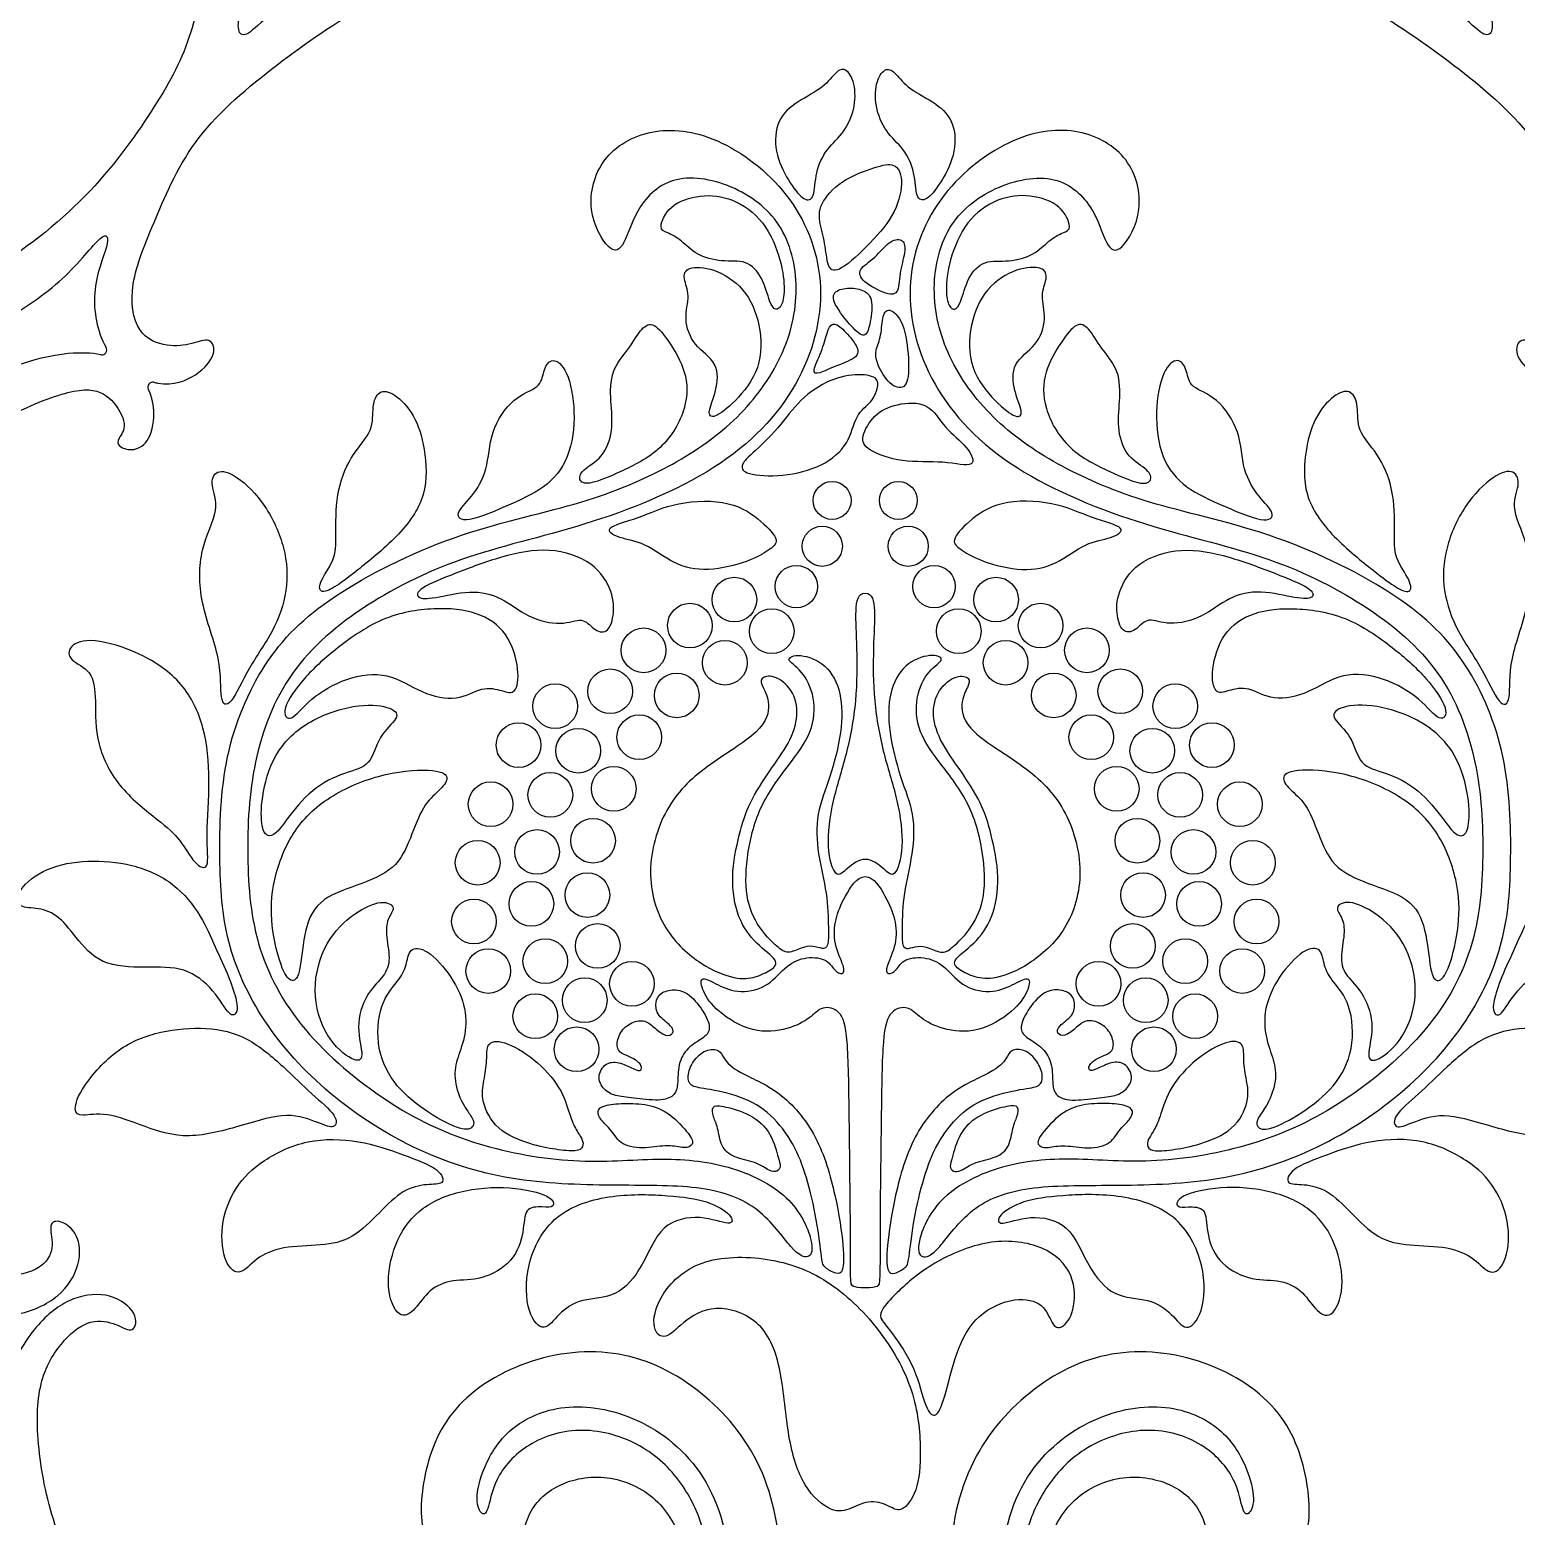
# Model space of a CAD drawing. Header units: millimetres. Extents: x 0 to 462, y -16 to 227.
# Drawn here: x 138.2 to 194.9, y 32.3 to 89 of the extents above; entities that cross this region are included whole.
import ezdxf

# ---------------------------------------------------------------- set-up
doc = ezdxf.new("R2010")
doc.units = ezdxf.units.MM
doc.header["$MEASUREMENT"] = 0
doc.layers.add('Layer 03', color=5, linetype='Continuous')

msp = doc.modelspace()

# ---------------------------------------------------------------- linework, layer by layer
at = {"layer": 'Layer 03'}
for centre, radius in [((168.805, 71.03), 0.724), ((171.33, 71.03), 0.724), ((168.429, 69.282), 0.767), ((171.707, 69.282), 0.767), ((165.078, 67.25), 0.852), ((167.441, 67.745), 0.809), ((172.694, 67.745), 0.809), ((175.058, 67.25), 0.852), ((163.381, 66.258), 0.852), ((166.501, 66.044), 0.852), ((173.635, 66.044), 0.852), ((176.755, 66.258), 0.852), ((161.613, 65.314), 0.852), ((178.523, 65.314), 0.852), ((164.714, 64.842), 0.852), ((175.422, 64.842), 0.852), ((160.341, 63.753), 0.852), ((162.88, 63.594), 0.852), ((177.256, 63.594), 0.852), ((179.795, 63.753), 0.852), ((158.244, 63.184), 0.852), ((181.891, 63.184), 0.852), ((156.848, 61.699), 0.852), ((161.449, 62.001), 0.852), ((178.687, 62.001), 0.852), ((183.288, 61.699), 0.852), ((159.122, 61.485), 0.852), ((181.014, 61.485), 0.852), ((160.478, 60.033), 0.852), ((179.658, 60.033), 0.852), ((155.782, 59.446), 0.852), ((158.059, 59.802), 0.852), ((182.077, 59.802), 0.852), ((184.353, 59.446), 0.852), ((157.551, 57.625), 0.852), ((159.688, 58.052), 0.852), ((180.448, 58.052), 0.852), ((182.585, 57.625), 0.852), ((155.288, 57.215), 0.852), ((184.848, 57.215), 0.852), ((159.473, 55.98), 0.852), ((180.663, 55.98), 0.852), ((157.336, 55.645), 0.852), ((182.8, 55.645), 0.852), ((155.146, 54.973), 0.852), ((184.99, 54.973), 0.852), ((159.865, 54.04), 0.852), ((180.271, 54.04), 0.852), ((155.693, 53.083), 0.852), ((157.866, 53.46), 0.852), ((182.269, 53.46), 0.852), ((184.443, 53.083), 0.852), ((161.171, 52.596), 0.852), ((178.965, 52.596), 0.852), ((159.372, 51.972), 0.852), ((180.764, 51.972), 0.852), ((157.486, 51.361), 0.852), ((182.649, 51.361), 0.852), ((159.06, 50.101), 0.852), ((181.076, 50.101), 0.852)]:
    msp.add_circle(centre, radius, dxfattribs=at)
for centre, start, end in [((140.957, 76.768), 259.0032, 29.5726), ((142.895, 75.354), 77.1566, 206.2828)]:
    msp.add_arc(centre, 0.187, start, end, dxfattribs=at)
for points, knots in [([(158.368, 113.379), (158.381, 112.815), (158.347, 111.024), (157.866, 108.31), (155.956, 104.426), (153.812, 101.879), (151.024, 99.493), (148.205, 98.192), (145.954, 98.043), (144.634, 98.47), (144.281, 99.325), (144.56, 100.18), (144.077, 100.31), (143.371, 99.789), (143.254, 98.6), (144.033, 97.3), (145.676, 96.557), (148.128, 96.482), (150.803, 97.411), (153.054, 99.111), (155.789, 101.417), (157.989, 104.155), (158.881, 106.323), (159.046, 107.01), (159.47, 106.707), (159.972, 105.576), (161.017, 104.846), (162.497, 104.821), (163.435, 105.389), (163.164, 105.857), (163.164, 106.968), (164.224, 107.51), (165.655, 107.264), (166.469, 106.203), (166.79, 104.895), (166.351, 102.582), (165.365, 100.505), (163.216, 98.241), (160.563, 96.183), (157.308, 94.58), (151.962, 92.293), (149.449, 90.885), (147.273, 89.556), (146.466, 88.676), (146.124, 88.847), (146.173, 89.507), (146.466, 91.805), (146.226, 94.429), (144.911, 96.465), (143.591, 97.405), (142.13, 97.525), (141.063, 96.713), (141.263, 95.893), (141.885, 96.334), (142.906, 96.532), (143.924, 95.812), (144.925, 94.291), (145.025, 91.89), (144.406, 88.542), (143.024, 86.022), (140.519, 82.54), (136.682, 79.55), (132.966, 77.994), (127.299, 78.172), (123.522, 79.252), (119.418, 82.391), (118.19, 86.794), (119.291, 90.773), (122.056, 92.918), (124.959, 93.374), (127.064, 92.378), (127.975, 90.841), (128.288, 89.532), (127.975, 88.963), (127.747, 89.163), (127.519, 90.557), (126.097, 91.98), (123.877, 92.463), (121.601, 91.638), (120.178, 90.102), (119.382, 88.252), (119.439, 86.659), (119.979, 86.033), (120.15, 86.26), (120.207, 87.797), (121.117, 89.675), (123.081, 90.642), (125.101, 90.329), (126.324, 89.191), (126.58, 87.427), (125.755, 86.545), (124.991, 86.545), (124.052, 86.772), (124.887, 85.549), (126.196, 84.809), (128.757, 85.407), (130.379, 87.854), (130.35, 90.358), (129.365, 93.214), (126.168, 95.183), (122.457, 95.44), (119.368, 93.756), (117.027, 90.844), (116.334, 86.591), (117.546, 82.318), (120.318, 78.68), (124.873, 76.772), (129.454, 75.916), (134.556, 76.517), (137.121, 77.778), (139.622, 79.429), (141.085, 81.424), (141.315, 80.919), (140.483, 79.154), (140.769, 77.478), (141.119, 76.86)], [771.996072, 771.996072, 771.996072, 771.996072, 772.549343, 773.775415, 775.001487, 776.227559, 777.453631, 778.679703, 779.905775, 781.131847, 782.357919, 783.583991, 784.810063, 786.036135, 787.262207, 788.488279, 789.714351, 790.940423, 792.166494, 793.392566, 794.618638, 795.84471, 797.070782, 798.296854, 799.522926, 800.748998, 801.97507, 803.201142, 804.427214, 805.653286, 806.879358, 808.10543, 809.331502, 810.557574, 811.783646, 813.009718, 814.23579, 815.461862, 816.687934, 817.914006, 819.140078, 820.36615, 821.592222, 822.818294, 824.044365, 825.270437, 826.496509, 827.722581, 828.948653, 830.174725, 831.400797, 832.626869, 833.852941, 835.079013, 836.305085, 837.531157, 838.757229, 839.983301, 841.209373, 842.435445, 843.661517, 844.887589, 846.113661, 847.339733, 848.565805, 849.791877, 851.017949, 852.244021, 853.470093, 854.696165, 855.922236, 857.148308, 858.37438, 859.600452, 860.826524, 862.052596, 863.278668, 864.50474, 865.730812, 866.956884, 868.182956, 869.409028, 870.6351, 871.861172, 873.087244, 874.313316, 875.539388, 876.76546, 877.991532, 879.217604, 880.443676, 881.669748, 882.89582, 884.121892, 885.347964, 886.574036, 887.800107, 889.026179, 890.252251, 891.478323, 892.704395, 893.930467, 895.156539, 896.382611, 897.608683, 898.834755, 900.060827, 901.286899, 902.512971, 903.739043, 904.965115, 906.191187, 907.417259, 908.643331, 909.72669, 909.72669, 909.72669, 909.72669]), ([(142.936, 75.536), (142.986, 75.524), (143.658, 75.393), (144.65, 75.768), (145.362, 76.651), (145.105, 77.277), (144.422, 76.992), (143.496, 76.851), (142.247, 77.307), (141.936, 79.206), (142.939, 81.634), (144.369, 84.973), (147.61, 87.7), (150.975, 90.025), (155.567, 92.286), (161.037, 94.486), (165.592, 97.697), (167.975, 101.125), (168.598, 104.539), (167.978, 107.129), (166.475, 108.905), (164.504, 109.595), (162.526, 108.941), (161.762, 107.836), (161.786, 106.727), (161.535, 106.58), (160.82, 106.925), (160.247, 108.575), (160.436, 110.522), (162.786, 111.655), (164.897, 111.409), (166.866, 110.177), (168.183, 108.329), (168.577, 106.604), (168.676, 105.126), (169.144, 104.905), (169.661, 105.496), (169.562, 107.664), (168.893, 109.793), (168.201, 111.687), (168.001, 112.834), (168.057, 113.361), (168.059, 113.379)], [183.853834, 183.853834, 183.853834, 183.853834, 183.952034, 185.178106, 186.404178, 187.63025, 188.856322, 190.082394, 191.308466, 192.534538, 193.76061, 194.986682, 196.212754, 197.438826, 198.664898, 199.89097, 201.117042, 202.343114, 203.569186, 204.795258, 206.02133, 207.247402, 208.473474, 209.699545, 210.925617, 212.151689, 213.377761, 214.603833, 215.829905, 217.055977, 218.282049, 219.508121, 220.734193, 221.960265, 223.186337, 224.412409, 225.638481, 226.864553, 228.090625, 229.316697, 230.542769, 230.584322, 230.584322, 230.584322, 230.584322]), ([(172.077, 113.379), (172.079, 113.361), (172.135, 112.834), (171.935, 111.687), (171.242, 109.793), (170.573, 107.664), (170.475, 105.496), (170.992, 104.905), (171.46, 105.126), (171.559, 106.604), (171.953, 108.329), (173.27, 110.177), (175.239, 111.409), (177.349, 111.655), (179.699, 110.522), (179.889, 108.575), (179.315, 106.925), (178.601, 106.58), (178.349, 106.727), (178.374, 107.836), (177.61, 108.941), (175.631, 109.595), (173.66, 108.905), (172.157, 107.129), (171.538, 104.539), (172.161, 101.125), (174.544, 97.697), (179.099, 94.486), (184.569, 92.286), (189.16, 90.025), (192.526, 87.7), (195.767, 84.973), (197.197, 81.634), (198.199, 79.206), (197.888, 77.307), (196.639, 76.851), (195.714, 76.992), (195.03, 77.277), (194.774, 76.651), (195.486, 75.768), (196.478, 75.393), (197.149, 75.524), (197.2, 75.536)], [237.857648, 237.857648, 237.857648, 237.857648, 237.899201, 239.125273, 240.351345, 241.577417, 242.803488, 244.02956, 245.255632, 246.481704, 247.707776, 248.933848, 250.15992, 251.385992, 252.612064, 253.838136, 255.064208, 256.29028, 257.516352, 258.742424, 259.968496, 261.194568, 262.42064, 263.646712, 264.872784, 266.098856, 267.324928, 268.551, 269.777072, 271.003144, 272.229216, 273.455288, 274.681359, 275.907431, 277.133503, 278.359575, 279.585647, 280.811719, 282.037791, 283.263863, 284.489935, 284.588135, 284.588135, 284.588135, 284.588135]), ([(199.017, 76.86), (199.367, 77.478), (199.653, 79.154), (198.821, 80.919), (199.05, 81.424), (200.514, 79.429), (203.015, 77.778), (205.579, 76.517), (210.682, 75.916), (215.263, 76.772), (219.818, 78.68), (222.589, 82.318), (223.802, 86.591), (223.109, 90.844), (220.768, 93.756), (217.678, 95.44), (213.967, 95.183), (210.77, 93.214), (209.785, 90.358), (209.757, 87.854), (211.379, 85.407), (213.94, 84.809), (215.249, 85.549), (216.084, 86.772), (215.145, 86.545), (214.38, 86.545), (213.555, 87.427), (213.811, 89.191), (215.035, 90.329), (217.055, 90.642), (219.018, 89.675), (219.929, 87.797), (219.986, 86.26), (220.157, 86.033), (220.697, 86.659), (220.754, 88.252), (219.957, 90.102), (218.535, 91.638), (216.258, 92.463), (214.039, 91.98), (212.616, 90.557), (212.389, 89.163), (212.161, 88.963), (211.848, 89.532), (212.161, 90.841), (213.072, 92.378), (215.177, 93.374), (218.079, 92.918), (220.845, 90.773), (221.946, 86.794), (220.718, 82.391), (216.614, 79.252), (212.836, 78.172), (207.17, 77.994), (203.454, 79.55), (199.616, 82.54), (197.112, 86.022), (195.73, 88.542), (195.111, 91.89), (195.211, 94.291), (196.211, 95.812), (197.23, 96.532), (198.251, 96.334), (198.872, 95.893), (199.073, 96.713), (198.006, 97.525), (196.545, 97.405), (195.224, 96.465), (193.91, 94.429), (193.67, 91.805), (193.963, 89.507), (194.012, 88.847), (193.67, 88.676), (192.863, 89.556), (190.687, 90.885), (188.173, 92.293), (182.828, 94.58), (179.573, 96.183), (176.92, 98.241), (174.771, 100.505), (173.785, 102.582), (173.346, 104.895), (173.667, 106.203), (174.481, 107.264), (175.911, 107.51), (176.972, 106.968), (176.972, 105.857), (176.701, 105.389), (177.638, 104.821), (179.118, 104.846), (180.164, 105.576), (180.666, 106.707), (181.09, 107.01), (181.255, 106.323), (182.146, 104.155), (184.347, 101.417), (187.081, 99.111), (189.332, 97.411), (192.008, 96.482), (194.46, 96.557), (196.103, 97.3), (196.882, 98.6), (196.765, 99.789), (196.059, 100.31), (195.576, 100.18), (195.854, 99.325), (195.501, 98.47), (194.182, 98.043), (191.931, 98.192), (189.112, 99.493), (186.323, 101.879), (184.18, 104.426), (182.27, 108.31), (181.789, 111.024), (181.755, 112.815), (181.768, 113.379)], [27.157249, 27.157249, 27.157249, 27.157249, 28.240608, 29.46668, 30.692752, 31.918824, 33.144896, 34.370968, 35.59704, 36.823112, 38.049184, 39.275256, 40.501328, 41.7274, 42.953472, 44.179544, 45.405616, 46.631688, 47.857759, 49.083831, 50.309903, 51.535975, 52.762047, 53.988119, 55.214191, 56.440263, 57.666335, 58.892407, 60.118479, 61.344551, 62.570623, 63.796695, 65.022767, 66.248839, 67.474911, 68.700983, 69.927055, 71.153127, 72.379199, 73.605271, 74.831343, 76.057415, 77.283487, 78.509559, 79.73563, 80.961702, 82.187774, 83.413846, 84.639918, 85.86599, 87.092062, 88.318134, 89.544206, 90.770278, 91.99635, 93.222422, 94.448494, 95.674566, 96.900638, 98.12671, 99.352782, 100.578854, 101.804926, 103.030998, 104.25707, 105.483142, 106.709214, 107.935286, 109.161358, 110.38743, 111.613501, 112.839573, 114.065645, 115.291717, 116.517789, 117.743861, 118.969933, 120.196005, 121.422077, 122.648149, 123.874221, 125.100293, 126.326365, 127.552437, 128.778509, 130.004581, 131.230653, 132.456725, 133.682797, 134.908869, 136.134941, 137.361013, 138.587085, 139.813157, 141.039229, 142.265301, 143.491372, 144.717444, 145.943516, 147.169588, 148.39566, 149.621732, 150.847804, 152.073876, 153.299948, 154.52602, 155.752092, 156.978164, 158.204236, 159.430308, 160.65638, 161.882452, 163.108524, 164.334596, 164.887867, 164.887867, 164.887867, 164.887867]), ([(140.921, 76.585), (140.2, 76.725), (138.29, 76.569), (134.64, 74.823), (131.523, 73.05), (128.015, 69.518), (125.397, 66.057), (123.536, 62.022), (123.082, 58.384), (123.246, 55.806), (123.152, 55.268), (122.466, 55.74), (121.566, 56.469), (120.215, 56.689), (118.95, 56.469), (117.621, 55.804), (117.021, 55.247), (116.485, 55.289), (116.892, 56.689), (116.463, 57.991), (115.921, 58.999), (114.715, 60.48), (114.207, 62.405), (113.911, 62.976), (113.379, 62.976)], [909.954576, 909.954576, 909.954576, 909.954576, 911.136428, 912.3625, 913.588572, 914.814644, 916.040716, 917.266788, 918.49286, 919.718932, 920.945004, 922.171076, 923.397147, 924.623219, 925.849291, 927.075363, 928.301435, 929.527507, 930.753579, 931.979651, 933.205723, 934.431795, 935.657867, 936.883939, 936.883939, 936.883939, 936.883939]), ([(142.328, 20.171), (142.678, 20.788), (142.964, 22.465), (142.132, 24.23), (142.361, 24.735), (143.825, 22.74), (146.326, 21.089), (148.89, 19.828), (153.993, 19.226), (158.573, 20.083), (163.128, 21.991), (165.9, 25.629), (167.113, 29.902), (166.419, 34.155), (164.079, 37.067), (160.989, 38.751), (157.278, 38.494), (154.081, 36.524), (153.096, 33.668), (153.068, 31.164), (154.69, 28.717), (157.25, 28.12), (158.559, 28.86), (159.394, 30.083), (158.456, 29.856), (157.691, 29.856), (156.866, 30.738), (157.122, 32.502), (158.346, 33.64), (160.366, 33.953), (162.329, 32.985), (163.24, 31.108), (163.297, 29.571), (163.467, 29.343), (164.008, 29.969), (164.065, 31.563), (163.268, 33.412), (161.845, 34.949), (159.569, 35.774), (157.35, 35.29), (155.927, 33.868), (155.699, 32.473), (155.472, 32.274), (155.159, 32.843), (155.472, 34.152), (156.382, 35.689), (158.488, 36.684), (161.39, 36.229), (164.156, 34.084), (165.256, 30.104), (164.029, 25.702), (159.925, 22.562), (156.147, 21.483), (150.481, 21.305), (146.764, 22.861), (142.927, 25.85), (140.423, 29.332), (139.041, 31.852), (138.422, 35.201), (138.522, 37.602), (139.522, 39.123), (140.54, 39.842), (141.562, 39.644), (142.183, 39.203), (142.383, 40.024), (141.317, 40.836), (139.856, 40.716), (138.535, 39.776), (137.221, 37.74), (136.98, 35.116), (137.274, 32.818), (137.323, 32.157), (136.98, 31.986), (136.173, 32.867), (133.998, 34.195), (131.484, 35.604), (126.139, 37.891), (122.883, 39.494), (120.23, 41.551), (118.082, 43.816), (117.096, 45.892), (116.657, 48.206), (116.977, 49.513), (117.791, 50.574), (119.222, 50.821), (120.283, 50.278), (120.283, 49.168), (120.012, 48.699), (120.949, 48.132), (122.429, 48.157), (123.475, 48.887), (123.976, 50.017), (124.4, 50.32), (124.566, 49.633), (125.457, 47.466), (127.658, 44.728), (130.392, 42.422), (132.643, 40.722), (135.318, 39.793), (137.771, 39.867), (139.413, 40.611), (140.192, 41.911), (140.075, 43.1), (139.369, 43.62), (138.886, 43.49), (139.165, 42.636), (138.812, 41.781), (137.493, 41.354), (135.242, 41.503), (132.422, 42.804), (129.634, 45.19), (127.49, 47.736), (125.58, 51.621), (124.992, 54.942), (125.117, 58.79), (125.955, 62.419), (127.463, 65.377), (129.906, 68.562), (132.296, 70.98), (135.173, 73.098), (138.465, 74.828), (140.467, 75.419), (141.373, 74.955), (141.978, 73.864), (141.543, 73.364), (141.543, 73.103), (142.087, 72.885), (142.741, 73.168), (143.023, 74.226), (142.88, 74.963), (142.727, 75.271)], [27.157249, 27.157249, 27.157249, 27.157249, 28.240608, 29.46668, 30.692752, 31.918824, 33.144896, 34.370968, 35.59704, 36.823112, 38.049184, 39.275256, 40.501328, 41.7274, 42.953472, 44.179544, 45.405616, 46.631688, 47.85776, 49.083831, 50.309903, 51.535975, 52.762047, 53.988119, 55.214191, 56.440263, 57.666335, 58.892407, 60.118479, 61.344551, 62.570623, 63.796695, 65.022767, 66.248839, 67.474911, 68.700983, 69.927055, 71.153127, 72.379199, 73.605271, 74.831343, 76.057415, 77.283487, 78.509559, 79.735631, 80.961703, 82.187774, 83.413846, 84.639918, 85.86599, 87.092062, 88.318134, 89.544206, 90.770278, 91.99635, 93.222422, 94.448494, 95.674566, 96.900638, 98.12671, 99.352782, 100.578854, 101.804926, 103.030998, 104.25707, 105.483142, 106.709214, 107.935286, 109.161358, 110.38743, 111.613502, 112.839574, 114.065646, 115.291717, 116.517789, 117.743861, 118.969933, 120.196005, 121.422077, 122.648149, 123.874221, 125.100293, 126.326365, 127.552437, 128.778509, 130.004581, 131.230653, 132.456725, 133.682797, 134.908869, 136.134941, 137.361013, 138.587085, 139.813157, 141.039229, 142.265301, 143.491373, 144.717445, 145.943517, 147.169589, 148.395661, 149.621732, 150.847804, 152.073876, 153.299948, 154.52602, 155.752092, 156.978164, 158.204236, 159.430308, 160.65638, 161.882452, 163.108524, 164.334596, 165.560668, 166.78674, 168.012812, 169.238884, 170.464956, 171.691028, 172.9171, 174.143172, 175.369244, 176.595316, 177.821388, 179.04746, 180.273532, 181.499604, 182.725675, 183.628467, 183.628467, 183.628467, 183.628467]), ([(197.408, 75.271), (197.256, 74.963), (197.113, 74.226), (197.394, 73.168), (198.049, 72.885), (198.593, 73.103), (198.593, 73.364), (198.158, 73.864), (198.763, 74.955), (199.669, 75.419), (201.671, 74.828), (204.963, 73.098), (207.84, 70.98), (210.229, 68.562), (212.673, 65.377), (214.18, 62.419), (215.019, 58.79), (215.144, 54.942), (214.555, 51.621), (212.645, 47.736), (210.502, 45.19), (207.713, 42.804), (204.894, 41.503), (202.643, 41.354), (201.324, 41.781), (200.971, 42.636), (201.249, 43.49), (200.766, 43.62), (200.06, 43.1), (199.943, 41.911), (200.722, 40.611), (202.365, 39.867), (204.817, 39.793), (207.493, 40.722), (209.744, 42.422), (212.478, 44.728), (214.679, 47.466), (215.57, 49.633), (215.735, 50.32), (216.159, 50.017), (216.661, 48.887), (217.707, 48.157), (219.187, 48.132), (220.124, 48.699), (219.853, 49.168), (219.853, 50.278), (220.914, 50.821), (222.344, 50.574), (223.158, 49.513), (223.479, 48.206), (223.04, 45.892), (222.054, 43.816), (219.905, 41.551), (217.252, 39.494), (213.997, 37.891), (208.652, 35.604), (206.138, 34.195), (203.962, 32.867), (203.156, 31.986), (202.813, 32.157), (202.862, 32.818), (203.156, 35.116), (202.915, 37.74), (201.601, 39.776), (200.28, 40.716), (198.819, 40.836), (197.753, 40.024), (197.953, 39.203), (198.574, 39.644), (199.595, 39.842), (200.614, 39.123), (201.614, 37.602), (201.714, 35.201), (201.095, 31.852), (199.713, 29.332), (197.209, 25.85), (193.372, 22.861), (189.655, 21.305), (183.989, 21.483), (180.211, 22.562), (176.107, 25.702), (174.879, 30.104), (175.98, 34.084), (178.746, 36.229), (181.648, 36.684), (183.753, 35.689), (184.664, 34.152), (184.977, 32.843), (184.664, 32.274), (184.436, 32.473), (184.209, 33.868), (182.786, 35.29), (180.567, 35.774), (178.29, 34.949), (176.868, 33.412), (176.071, 31.563), (176.128, 29.969), (176.668, 29.343), (176.839, 29.571), (176.896, 31.108), (177.807, 32.985), (179.77, 33.953), (181.79, 33.64), (183.014, 32.502), (183.27, 30.738), (182.445, 29.856), (181.68, 29.856), (180.741, 30.083), (181.576, 28.86), (182.885, 28.12), (185.446, 28.717), (187.068, 31.164), (187.04, 33.668), (186.055, 36.524), (182.858, 38.494), (179.147, 38.751), (176.057, 37.067), (173.716, 34.155), (173.023, 29.902), (174.236, 25.629), (177.007, 21.991), (181.563, 20.083), (186.143, 19.226), (191.246, 19.828), (193.81, 21.089), (196.311, 22.74), (197.775, 24.735), (198.004, 24.23), (197.172, 22.465), (197.458, 20.788), (197.808, 20.171)], [284.813503, 284.813503, 284.813503, 284.813503, 285.716294, 286.942366, 288.168438, 289.39451, 290.620582, 291.846654, 293.072726, 294.298798, 295.52487, 296.750942, 297.977014, 299.203086, 300.429158, 301.65523, 302.881301, 304.107373, 305.333445, 306.559517, 307.785589, 309.011661, 310.237733, 311.463805, 312.689877, 313.915949, 315.142021, 316.368093, 317.594165, 318.820237, 320.046309, 321.272381, 322.498453, 323.724525, 324.950597, 326.176669, 327.402741, 328.628813, 329.854885, 331.080957, 332.307029, 333.533101, 334.759173, 335.985245, 337.211317, 338.437388, 339.66346, 340.889532, 342.115604, 343.341676, 344.567748, 345.79382, 347.019892, 348.245964, 349.472036, 350.698108, 351.92418, 353.150252, 354.376324, 355.602396, 356.828468, 358.05454, 359.280612, 360.506684, 361.732756, 362.958828, 364.1849, 365.410972, 366.637044, 367.863116, 369.089188, 370.31526, 371.541332, 372.767404, 373.993475, 375.219547, 376.445619, 377.671691, 378.897763, 380.123835, 381.349907, 382.575979, 383.802051, 385.028123, 386.254195, 387.480267, 388.706339, 389.932411, 391.158483, 392.384555, 393.610627, 394.836699, 396.062771, 397.288843, 398.514915, 399.740987, 400.967059, 402.193131, 403.419203, 404.645275, 405.871347, 407.097419, 408.323491, 409.549562, 410.775634, 412.001706, 413.227778, 414.45385, 415.679922, 416.905994, 418.132066, 419.358138, 420.58421, 421.810282, 423.036354, 424.262426, 425.488498, 426.71457, 427.940642, 429.166714, 430.392786, 431.618858, 432.84493, 434.071002, 435.297074, 436.523146, 437.749218, 438.97529, 440.201362, 441.28472, 441.28472, 441.28472, 441.28472]), ([(140.51, 18.846), (140.46, 18.835), (139.789, 18.704), (138.796, 19.079), (138.085, 19.962), (138.341, 20.588), (139.024, 20.303), (139.95, 20.162), (141.199, 20.617), (141.51, 22.517), (140.508, 24.945), (139.077, 28.284), (135.837, 31.011), (132.471, 33.336), (127.879, 35.597), (122.41, 37.796), (117.855, 41.008), (115.471, 44.436), (114.849, 47.849), (115.468, 50.44), (116.971, 52.215), (118.942, 52.905), (120.921, 52.252), (121.685, 51.147), (121.66, 50.038), (121.912, 49.89), (122.626, 50.235), (123.2, 51.886), (123.01, 53.833), (120.66, 54.966), (118.549, 54.72), (116.58, 53.488), (115.264, 51.64), (114.869, 49.915), (114.771, 48.437), (114.303, 48.215), (113.786, 48.806), (113.884, 50.974), (114.553, 53.104), (115.245, 54.998), (115.54, 56.689), (114.95, 58.07), (113.964, 59.628), (113.655, 60.154), (113.379, 60.154)], [-28.297568, -28.297568, -28.297568, -28.297568, -28.199368, -26.973296, -25.747224, -24.521152, -23.29508, -22.069008, -20.842936, -19.616864, -18.390792, -17.16472, -15.938648, -14.712576, -13.486504, -12.260432, -11.034361, -9.808289, -8.582217, -7.356145, -6.130073, -4.904001, -3.677929, -2.451857, -1.225785, 0.000287, 1.226359, 2.452431, 3.678503, 4.904575, 6.130647, 7.356719, 8.582791, 9.808863, 11.034935, 12.261007, 13.487079, 14.713151, 15.939223, 17.165295, 18.391367, 19.617439, 20.843511, 22.069582, 22.069582, 22.069582, 22.069582])]:
    msp.add_open_spline(points, degree=3, knots=knots, dxfattribs=at)
for points in [[(167.21, 83.14), (167.022, 83.432), (166.619, 84.172), (166.619, 85.442), (167.325, 86.188), (168.434, 86.713), (168.918, 87.338), (169.26, 87.58), (169.664, 87.096), (169.724, 86.067), (169.301, 85.059), (168.575, 84.454), (168.151, 83.547), (168.151, 82.518), (167.748, 82.417), (167.399, 82.848), (167.21, 83.14)], [(172.925, 83.14), (173.114, 83.432), (173.517, 84.172), (173.517, 85.442), (172.811, 86.188), (171.702, 86.713), (171.218, 87.338), (170.875, 87.58), (170.472, 87.096), (170.412, 86.067), (170.835, 85.059), (171.561, 84.454), (171.984, 83.547), (171.984, 82.518), (172.388, 82.417), (172.737, 82.848), (172.925, 83.14)], [(152.027, 48.023), (150.924, 48.724), (148.618, 50.58), (146.735, 53.876), (146.437, 57.455), (146.632, 61.064), (147.947, 64.596), (150.955, 67.147), (154.771, 69.008), (159.618, 70.033), (164.941, 72.273), (167.872, 75.593), (168.719, 79.454), (167.313, 82.882), (164.358, 85.063), (161.839, 85.301), (159.898, 84.178), (159.388, 82.067), (160.341, 80.399), (160.885, 80.637), (161.328, 82.305), (162.826, 83.599), (165.345, 83.02), (167.15, 81.454), (167.636, 78.765), (166.861, 76.16), (165.034, 73.854), (162.462, 72.169), (159.25, 70.838), (154.376, 69.841), (149.452, 67.378), (147.036, 64.944), (145.522, 61.348), (145.4, 57.224), (145.605, 54.23), (146.974, 51.143), (149.51, 48.324), (153.033, 46.07), (156.77, 44.98), (160.716, 44.895), (164.004, 44.93), (166.11, 44.122), (167.322, 42.333), (167.957, 42.045), (168.159, 42.651), (167.322, 44.555), (164.869, 45.767), (162.215, 45.998), (159.064, 45.686), (155.233, 46.373), (153.129, 47.322), (152.027, 48.023)], [(188.109, 48.023), (189.212, 48.724), (191.518, 50.58), (193.401, 53.876), (193.698, 57.455), (193.503, 61.064), (192.189, 64.596), (189.18, 67.147), (185.364, 69.008), (180.518, 70.033), (175.195, 72.273), (172.264, 75.593), (171.417, 79.454), (172.823, 82.882), (175.778, 85.063), (178.297, 85.301), (180.238, 84.178), (180.748, 82.067), (179.795, 80.399), (179.25, 80.637), (178.808, 82.305), (177.31, 83.599), (174.79, 83.02), (172.986, 81.454), (172.5, 78.765), (173.275, 76.16), (175.101, 73.854), (177.674, 72.169), (180.885, 70.838), (185.76, 69.841), (190.683, 67.378), (193.099, 64.944), (194.614, 61.348), (194.736, 57.224), (194.53, 54.23), (193.162, 51.143), (190.625, 48.324), (187.102, 46.07), (183.366, 44.98), (179.42, 44.895), (176.132, 44.93), (174.026, 44.122), (172.814, 42.333), (172.179, 42.045), (171.977, 42.651), (172.814, 44.555), (175.266, 45.767), (177.921, 45.998), (181.071, 45.686), (184.903, 46.373), (187.007, 47.322), (188.109, 48.023)], [(168.353, 81.574), (168.402, 81.312), (168.577, 80.719), (168.612, 79.847), (169.048, 79.69), (170.286, 80.841), (171.298, 82.027), (171.542, 83.353), (171.211, 83.929), (170.513, 83.772), (169.1, 83.248), (168.28, 82.289), (168.303, 81.835), (168.353, 81.574)], [(166.812, 80.203), (166.685, 80.663), (166.251, 81.738), (165.003, 82.596), (163.78, 82.726), (162.551, 82.31), (162.161, 81.347), (162.499, 81.269), (163.071, 80.957), (163.591, 80.385), (164.606, 80.099), (165.55, 80.229), (166.174, 79.553), (166.426, 78.513), (166.651, 78.253), (166.885, 78.409), (167.015, 78.981), (166.939, 79.744), (166.812, 80.203)], [(173.324, 80.203), (173.451, 80.663), (173.885, 81.738), (175.133, 82.596), (176.355, 82.726), (177.585, 82.31), (177.975, 81.347), (177.637, 81.269), (177.064, 80.957), (176.544, 80.385), (175.53, 80.099), (174.586, 80.229), (173.962, 79.553), (173.71, 78.513), (173.485, 78.253), (173.251, 78.409), (173.121, 78.981), (173.197, 79.744), (173.324, 80.203)], [(170.981, 80.853), (170.807, 80.724), (170.46, 80.269), (169.76, 79.838), (169.903, 79.389), (170.963, 78.832), (171.358, 78.904), (171.376, 79.802), (171.645, 80.61), (171.502, 81.041), (171.154, 80.981), (170.981, 80.853)], [(165.115, 74.846), (165.429, 75.167), (166.139, 76.032), (166.113, 77.772), (165.49, 79.174), (164.269, 79.927), (163.231, 79.953), (163.101, 79.512), (163.412, 78.863), (163.127, 77.98), (163.49, 76.915), (164.507, 76.292), (164.41, 75.175), (164.021, 74.344), (164.255, 74.111), (164.801, 74.526), (165.115, 74.846)], [(175.021, 74.846), (174.707, 75.167), (173.997, 76.032), (174.023, 77.772), (174.646, 79.174), (175.866, 79.927), (176.905, 79.953), (177.035, 79.512), (176.723, 78.863), (177.009, 77.98), (176.645, 76.915), (175.629, 76.292), (175.725, 75.175), (176.115, 74.344), (175.881, 74.111), (175.335, 74.526), (175.021, 74.846)], [(168.94, 78.491), (169.063, 78.247), (169.593, 77.573), (170.068, 77.193), (170.244, 77.663), (170.389, 78.693), (170.068, 79.055), (169.467, 79.163), (168.852, 79.037), (168.816, 78.735), (168.94, 78.491)], [(170.739, 77.974), (170.697, 77.767), (170.684, 77.198), (170.393, 76.713), (170.587, 76.014), (171.15, 75.277), (171.713, 75.316), (171.751, 76.383), (171.557, 77.877), (170.937, 78.439), (170.781, 78.181), (170.739, 77.974)], [(160.746, 72.135), (161.217, 72.352), (162.378, 72.915), (163.325, 74.579), (163.274, 75.962), (162.583, 77.114), (161.994, 77.856), (161.546, 77.651), (161.085, 76.832), (160.345, 75.987), (160.35, 74.81), (160.478, 73.683), (160.073, 72.634), (159.218, 72.199), (159.115, 71.738), (159.55, 71.61), (160.275, 71.917), (160.746, 72.135)], [(168.61, 77.41), (168.548, 77.22), (168.429, 76.71), (168.002, 75.892), (168.269, 75.838), (168.928, 76.159), (169.888, 76.497), (169.746, 76.977), (169.177, 77.635), (168.803, 77.849), (168.673, 77.6), (168.61, 77.41)], [(179.39, 72.135), (178.918, 72.352), (177.758, 72.915), (176.811, 74.579), (176.862, 75.962), (177.553, 77.114), (178.142, 77.856), (178.59, 77.651), (179.05, 76.832), (179.791, 75.987), (179.786, 74.81), (179.658, 73.683), (180.062, 72.634), (180.918, 72.199), (181.021, 71.738), (180.586, 71.61), (179.861, 71.917), (179.39, 72.135)], [(156.552, 70.89), (157.103, 71.136), (158.04, 71.572), (158.886, 72.783), (159.04, 74.672), (158.654, 76.198), (158.048, 76.489), (157.782, 75.956), (157.709, 75.326), (156.648, 75.011), (155.728, 73.655), (155.704, 72.153), (155.05, 71.112), (154.396, 70.531), (154.735, 70.095), (156.002, 70.644), (156.552, 70.89)], [(183.583, 70.89), (183.033, 71.136), (182.096, 71.572), (181.25, 72.783), (181.096, 74.672), (181.482, 76.198), (182.088, 76.489), (182.354, 75.956), (182.427, 75.326), (183.488, 75.011), (184.408, 73.655), (184.432, 72.153), (185.086, 71.112), (185.74, 70.531), (185.401, 70.095), (184.134, 70.644), (183.583, 70.89)], [(165.686, 72.754), (165.912, 72.967), (166.674, 73.639), (167.449, 74.782), (168.573, 75.616), (169.736, 75.887), (170.589, 75.751), (170.55, 75.306), (170.356, 74.802), (169.678, 74.317), (169.484, 73.193), (168.476, 72.302), (166.907, 71.914), (165.434, 72.011), (165.318, 72.36), (165.46, 72.541), (165.686, 72.754)], [(150.712, 68.378), (151.125, 68.703), (152.279, 69.62), (153.418, 71.209), (153.29, 73.075), (152.895, 74.331), (152.082, 75.169), (151.503, 75.254), (151.245, 74.651), (151.343, 73.691), (150.53, 72.878), (149.89, 71.498), (149.87, 69.768), (149.916, 68.846), (149.225, 67.924), (149.248, 67.463), (149.801, 67.67), (150.299, 68.053), (150.712, 68.378)], [(189.424, 68.378), (189.011, 68.703), (187.857, 69.62), (186.718, 71.209), (186.846, 73.075), (187.24, 74.331), (188.053, 75.169), (188.633, 75.254), (188.891, 74.651), (188.792, 73.691), (189.606, 72.878), (190.246, 71.498), (190.265, 69.768), (190.219, 68.846), (190.911, 67.924), (190.888, 67.463), (190.335, 67.67), (189.837, 68.053), (189.424, 68.378)], [(173.913, 73.054), (173.693, 73.313), (173.063, 73.777), (172.516, 74.806), (171.222, 74.739), (170.376, 74.325), (169.878, 73.412), (170.068, 72.964), (171.45, 72.447), (173.084, 72.559), (174.383, 72.223), (174.133, 72.795), (173.913, 73.054)], [(147.881, 69.219), (147.742, 69.766), (147.25, 70.873), (146.05, 72.072), (145.282, 72.226), (145.066, 71.642), (145.497, 70.75), (144.666, 69.212), (144.636, 67.183), (145.571, 64.882), (145.422, 63.312), (145.846, 63.087), (146.541, 64.682), (147.513, 66.003), (148.086, 67.591), (148.021, 68.672), (147.881, 69.219)], [(192.255, 69.219), (192.394, 69.766), (192.886, 70.873), (194.085, 72.072), (194.854, 72.226), (195.07, 71.642), (194.639, 70.75), (195.469, 69.212), (195.5, 67.183), (194.564, 64.882), (194.714, 63.312), (194.29, 63.087), (193.595, 64.682), (192.623, 66.003), (192.05, 67.591), (192.115, 68.672), (192.255, 69.219)], [(166.091, 70.226), (165.784, 70.492), (165.015, 71.055), (162.839, 71.01), (161.396, 70.322), (159.997, 69.989), (160.663, 69.567), (161.64, 69.456), (162.772, 68.568), (164.016, 68.28), (165.703, 68.701), (166.391, 69.146), (166.857, 69.456), (166.399, 69.96), (166.091, 70.226)], [(174.044, 70.226), (174.351, 70.492), (175.121, 71.055), (177.297, 71.01), (178.74, 70.322), (180.138, 69.989), (179.472, 69.567), (178.496, 69.456), (177.363, 68.568), (176.12, 68.28), (174.433, 68.701), (173.745, 69.146), (173.278, 69.456), (173.737, 69.96), (174.044, 70.226)], [(154.45, 68.251), (154.986, 68.46), (156.188, 68.914), (158.035, 69.288), (159.773, 68.694), (160.477, 67.507), (160.499, 66.605), (160.235, 65.901), (159.685, 66.099), (159.311, 66.605), (158.519, 66.231), (157.178, 66.539), (156.21, 67.375), (155.022, 67.639), (153.549, 67.265), (152.933, 67.287), (152.977, 67.661), (153.915, 68.042), (154.45, 68.251)], [(185.685, 68.251), (185.15, 68.46), (183.948, 68.914), (182.1, 69.288), (180.363, 68.694), (179.659, 67.507), (179.637, 66.605), (179.901, 65.901), (180.451, 66.099), (180.825, 66.605), (181.617, 66.231), (182.958, 66.539), (183.926, 67.375), (185.113, 67.639), (186.587, 67.265), (187.203, 67.287), (187.159, 67.661), (186.22, 68.042), (185.685, 68.251)], [(170.068, 57.343), (169.815, 57.343), (169.333, 56.975), (168.951, 56.552), (168.566, 57.715), (168.8, 59.598), (169.384, 61.304), (169.77, 63.392), (169.77, 65.48), (169.667, 66.923), (169.796, 67.491), (170.068, 67.491)], [(170.068, 67.491), (170.34, 67.491), (170.468, 66.923), (170.365, 65.48), (170.365, 63.392), (170.752, 61.304), (171.336, 59.598), (171.57, 57.715), (171.185, 56.552), (170.803, 56.975), (170.321, 57.343), (170.068, 57.343)], [(149.879, 65.348), (150.371, 65.74), (151.611, 66.639), (153.686, 66.981), (155.311, 66.81), (156.466, 66.04), (156.915, 64.5), (156.744, 63.602), (156.252, 63.773), (155.461, 63.965), (154.541, 63.345), (153.151, 63.645), (151.889, 64.521), (150.264, 64.308), (148.852, 63.473), (148.125, 62.49), (147.74, 63.003), (148.66, 64.286), (149.387, 64.956), (149.879, 65.348)], [(190.257, 65.348), (189.765, 65.74), (188.525, 66.639), (186.45, 66.981), (184.825, 66.81), (183.67, 66.04), (183.221, 64.5), (183.392, 63.602), (183.884, 63.773), (184.675, 63.965), (185.595, 63.345), (186.985, 63.645), (188.247, 64.521), (189.872, 64.308), (191.283, 63.473), (192.011, 62.49), (192.396, 63.003), (191.476, 64.286), (190.749, 64.956), (190.257, 65.348)], [(143.064, 58.868), (142.675, 59.178), (141.61, 59.994), (140.687, 61.741), (140.737, 63.462), (140.612, 64.585), (139.664, 64.91), (139.664, 65.499), (140.512, 65.824), (142.459, 65.25), (144.117, 64.102), (144.908, 62.405), (145.108, 60.383), (144.908, 58.162), (145.088, 56.867), (144.493, 57.116), (143.947, 58.133), (143.454, 58.558), (143.064, 58.868)], [(167.13, 60.908), (166.776, 60.442), (165.969, 59.389), (165.497, 57.337), (165.497, 55.696), (166.097, 54.589), (166.75, 53.965), (167.098, 53.719), (167.65, 53.979), (168.071, 54.066), (168.449, 53.907), (168.667, 53.994), (168.667, 54.618), (168.635, 56.04), (168.236, 57.535), (168.17, 59.103), (168.738, 60.422), (169.195, 62.237), (169.195, 63.717), (168.603, 64.833), (167.532, 65.214), (166.951, 64.978), (167.659, 64.597), (168.185, 63.545), (168.095, 62.184), (167.484, 61.374), (167.13, 60.908)], [(173.006, 60.908), (173.36, 60.442), (174.167, 59.389), (174.639, 57.337), (174.639, 55.696), (174.039, 54.589), (173.385, 53.965), (173.038, 53.719), (172.485, 53.979), (172.064, 54.066), (171.687, 53.907), (171.469, 53.994), (171.469, 54.618), (171.501, 56.04), (171.899, 57.535), (171.966, 59.103), (171.398, 60.422), (170.94, 62.237), (170.94, 63.717), (171.533, 64.833), (172.604, 65.214), (173.184, 64.978), (172.477, 64.597), (171.95, 63.545), (172.041, 62.184), (172.651, 61.374), (173.006, 60.908)], [(167.125, 61.774), (166.937, 61.427), (166.441, 60.765), (165.606, 59.457), (165.269, 58.374), (164.908, 56.659), (165.178, 55.057), (165.896, 54.099), (166.832, 53.453), (166.505, 53.127), (165.896, 52.83), (165.153, 52.74), (163.849, 53.247), (162.327, 54.57), (161.648, 56.835), (162.362, 59.378), (163.912, 60.912), (166.244, 62.23), (166.476, 63.323), (166.132, 63.955), (166.036, 64.261), (166.553, 64.414), (167.318, 63.859), (167.567, 62.845), (167.313, 62.12), (167.125, 61.774)], [(173.011, 61.774), (173.199, 61.427), (173.695, 60.765), (174.53, 59.457), (174.867, 58.374), (175.228, 56.659), (174.957, 55.057), (174.24, 54.099), (173.304, 53.453), (173.63, 53.127), (174.24, 52.83), (174.983, 52.74), (176.287, 53.247), (177.809, 54.57), (178.487, 56.835), (177.774, 59.378), (176.224, 60.912), (173.892, 62.23), (173.66, 63.323), (174.004, 63.955), (174.1, 64.261), (173.583, 64.414), (172.817, 63.859), (172.568, 62.845), (172.823, 62.12), (173.011, 61.774)], [(148.041, 58.898), (148.267, 59.196), (148.947, 60.074), (150.265, 60.69), (151.242, 60.881), (151.476, 62.071), (152.347, 62.751), (152.092, 63.134), (150.86, 63.325), (148.926, 62.751), (147.566, 61.561), (147.035, 59.862), (147.014, 58.565), (147.248, 58.183), (147.587, 58.289), (147.814, 58.601), (148.041, 58.898)], [(192.095, 58.898), (191.868, 59.196), (191.188, 60.074), (189.871, 60.69), (188.894, 60.881), (188.66, 62.071), (187.789, 62.751), (188.044, 63.134), (189.276, 63.325), (191.21, 62.751), (192.57, 61.561), (193.101, 59.862), (193.122, 58.565), (192.888, 58.183), (192.548, 58.289), (192.322, 58.601), (192.095, 58.898)], [(148.48, 53.072), (148.557, 53.39), (148.631, 54.529), (149.12, 55.816), (150.695, 56.349), (152.183, 56.926), (152.738, 58.147), (153.187, 59.424), (153.834, 59.96), (154.258, 60.451), (153.834, 60.808), (151.781, 60.696), (149.662, 59.848), (148.211, 58.532), (147.43, 56.524), (147.378, 54.82), (147.796, 53.13), (148.169, 52.625), (148.403, 52.755), (148.48, 53.072)], [(191.656, 53.072), (191.579, 53.39), (191.505, 54.529), (191.016, 55.816), (189.44, 56.349), (187.953, 56.926), (187.398, 58.147), (186.949, 59.424), (186.302, 59.96), (185.878, 60.451), (186.302, 60.808), (188.354, 60.696), (190.474, 59.848), (191.925, 58.532), (192.706, 56.524), (192.757, 54.82), (192.34, 53.13), (191.967, 52.625), (191.733, 52.755), (191.656, 53.072)], [(145.787, 52.865), (145.642, 53.221), (145.263, 54.012), (144.793, 55.15), (143.754, 56.486), (142.117, 57.203), (140.401, 57.341), (138.807, 57.06), (137.677, 56.151), (137.726, 55.487), (138.414, 55.512), (139.25, 55.29), (139.938, 54.406), (140.872, 53.275), (142.641, 53.201), (144.141, 53.275), (145.271, 52.366), (145.861, 51.26), (146.131, 51.506), (146.131, 51.874), (145.931, 52.508), (145.787, 52.865)], [(194.349, 52.865), (194.494, 53.221), (194.873, 54.012), (195.343, 55.15), (196.382, 56.486), (198.019, 57.203), (199.735, 57.341), (201.328, 57.06), (202.459, 56.151), (202.41, 55.487), (201.722, 55.512), (200.886, 55.29), (200.198, 54.406), (199.264, 53.275), (197.494, 53.201), (195.995, 53.275), (194.865, 52.366), (194.275, 51.26), (194.004, 51.506), (194.004, 51.874), (194.204, 52.508), (194.349, 52.865)], [(170.068, 41.005), (169.817, 41.005), (169.565, 41.041), (169.493, 41.203), (169.515, 43.023), (169.455, 47.688), (169.418, 50.736), (169.133, 51.61), (168.41, 51.781), (167.992, 51.287), (167.175, 50.85), (165.787, 50.679), (164.35, 51.553), (163.837, 52.332), (163.742, 52.922), (164.331, 52.618), (165.149, 52.218), (166.312, 52.405), (166.997, 53.26), (167.7, 53.64), (168.613, 53.583), (168.879, 53.089), (169.221, 52.918), (169.316, 53.184), (168.841, 54.116), (168.909, 55.085), (169.251, 55.872), (169.738, 56.685), (170.068, 56.689)], [(170.068, 56.689), (170.398, 56.685), (170.885, 55.872), (171.227, 55.085), (171.295, 54.116), (170.82, 53.184), (170.915, 52.918), (171.257, 53.089), (171.523, 53.583), (172.435, 53.64), (173.139, 53.26), (173.823, 52.405), (174.987, 52.218), (175.804, 52.618), (176.394, 52.922), (176.299, 52.332), (175.785, 51.553), (174.349, 50.679), (172.961, 50.85), (172.144, 51.287), (171.725, 51.781), (171.003, 51.61), (170.718, 50.736), (170.681, 47.688), (170.62, 43.023), (170.643, 41.203), (170.571, 41.041), (170.319, 41.005), (170.068, 41.005)], [(150.869, 49.898), (150.873, 50.126), (150.613, 50.94), (151.02, 52.232), (151.675, 52.816), (151.994, 53.418), (151.781, 54.426), (151.817, 55.099), (152.22, 55.51), (151.67, 55.829), (150.606, 55.351), (149.454, 54.269), (148.905, 52.337), (149.472, 50.493), (150.589, 49.571), (150.865, 49.67), (150.869, 49.898)], [(189.267, 49.898), (189.263, 50.126), (189.523, 50.94), (189.115, 52.232), (188.461, 52.816), (188.142, 53.418), (188.354, 54.426), (188.319, 55.099), (187.916, 55.51), (188.466, 55.829), (189.529, 55.351), (190.682, 54.269), (191.231, 52.337), (190.664, 50.493), (189.547, 49.571), (189.271, 49.67), (189.267, 49.898)], [(154.719, 48.043), (154.591, 48.283), (154.361, 48.915), (154.47, 49.699), (154.816, 50.502), (154.889, 51.632), (154.342, 52.872), (153.321, 53.984), (152.647, 53.984), (152.592, 53.273), (152.282, 52.708), (151.534, 51.905), (151.389, 50.064), (152.136, 48.642), (153.412, 47.639), (154.743, 46.946), (155.181, 47.128), (155.126, 47.475), (154.847, 47.803), (154.719, 48.043)], [(185.417, 48.043), (185.544, 48.283), (185.775, 48.915), (185.666, 49.699), (185.319, 50.502), (185.246, 51.632), (185.793, 52.872), (186.814, 53.984), (187.489, 53.984), (187.544, 53.273), (187.854, 52.708), (188.601, 51.905), (188.747, 50.064), (188, 48.642), (186.723, 47.639), (185.392, 46.946), (184.955, 47.128), (185.009, 47.475), (185.289, 47.803), (185.417, 48.043)], [(162.913, 48.794), (162.927, 48.989), (162.908, 49.529), (163.282, 50.191), (163.892, 50.513), (164.215, 50.836), (163.974, 51.468), (163.358, 52.264), (162.772, 52.415), (162.231, 52.264), (162.05, 51.904), (162.114, 51.363), (162.73, 50.987), (162.775, 50.687), (162.475, 50.567), (162.039, 50.897), (161.694, 51.243), (161.153, 51.153), (160.692, 50.774), (160.548, 50.168), (160.762, 49.929), (161.225, 49.765), (161.588, 49.484), (161.516, 49.221), (161.174, 49.382), (160.589, 49.66), (160.092, 49.557), (159.812, 48.975), (160.156, 48.489), (160.566, 48.304), (161.3, 48.232), (162.379, 48.103), (162.825, 48.362), (162.9, 48.599), (162.913, 48.794)], [(177.222, 48.794), (177.209, 48.989), (177.228, 49.529), (176.853, 50.191), (176.244, 50.513), (175.921, 50.836), (176.162, 51.468), (176.778, 52.264), (177.364, 52.415), (177.905, 52.264), (178.085, 51.904), (178.021, 51.363), (177.405, 50.987), (177.36, 50.687), (177.661, 50.567), (178.097, 50.897), (178.442, 51.243), (178.983, 51.153), (179.444, 50.774), (179.588, 50.168), (179.374, 49.929), (178.911, 49.765), (178.547, 49.484), (178.619, 49.221), (178.962, 49.382), (179.547, 49.66), (180.044, 49.557), (180.324, 48.975), (179.979, 48.489), (179.57, 48.304), (178.836, 48.232), (177.757, 48.103), (177.311, 48.362), (177.236, 48.599), (177.222, 48.794)], [(148.966, 48.402), (148.623, 48.714), (147.927, 49.41), (146.51, 50.628), (144.969, 50.976), (143.179, 50.827), (141.546, 50.21), (140.122, 48.612), (139.847, 47.713), (140.147, 47.513), (141.071, 47.738), (142.595, 47.138), (144.193, 46.614), (146.391, 47.213), (148.073, 47.74), (149.297, 47.265), (149.863, 47.038), (149.988, 47.538), (149.31, 48.09), (148.966, 48.402)], [(191.169, 48.402), (191.513, 48.714), (192.209, 49.41), (193.626, 50.628), (195.167, 50.976), (196.956, 50.827), (198.59, 50.21), (200.014, 48.612), (200.289, 47.713), (199.989, 47.513), (199.065, 47.738), (197.541, 47.138), (195.943, 46.614), (193.745, 47.213), (192.063, 47.74), (190.839, 47.265), (190.273, 47.038), (190.148, 47.538), (190.826, 48.09), (191.169, 48.402)], [(159.045, 47.036), (158.962, 47.186), (158.801, 47.561), (158.496, 48.638), (157.468, 49.763), (156.215, 50.486), (155.588, 50.357), (155.668, 49.682), (155.524, 48.911), (155.395, 48.156), (155.957, 46.999), (157.355, 46.437), (158.271, 46.276), (159.091, 46.18), (159.332, 46.372), (159.3, 46.662), (159.128, 46.887), (159.045, 47.036)], [(169.215, 42.635), (169.17, 43.12), (168.971, 44.49), (168.291, 46.852), (166.819, 48.584), (165.125, 49.227), (164.632, 49.784), (164.546, 50.084), (163.989, 50.127), (163.475, 49.656), (163.26, 49.055), (163.389, 48.669), (163.86, 48.627), (165.383, 48.326), (166.497, 47.662), (167.376, 46.483), (167.83, 45.275), (168.242, 43.58), (168.416, 41.95), (168.481, 41.798), (168.981, 41.494), (169.242, 41.581), (169.26, 42.15), (169.215, 42.635)], [(170.921, 42.635), (170.966, 43.12), (171.164, 44.49), (171.845, 46.852), (173.317, 48.584), (175.01, 49.227), (175.504, 49.784), (175.589, 50.084), (176.147, 50.127), (176.661, 49.656), (176.876, 49.055), (176.747, 48.669), (176.275, 48.627), (174.753, 48.326), (173.638, 47.662), (172.759, 46.483), (172.306, 45.275), (171.894, 43.58), (171.72, 41.95), (171.655, 41.798), (171.155, 41.494), (170.894, 41.581), (170.876, 42.15), (170.921, 42.635)], [(181.091, 47.036), (181.174, 47.186), (181.334, 47.561), (181.64, 48.638), (182.668, 49.763), (183.921, 50.486), (184.548, 50.357), (184.467, 49.682), (184.612, 48.911), (184.741, 48.156), (184.178, 46.999), (182.78, 46.437), (181.865, 46.276), (181.045, 46.18), (180.804, 46.372), (180.836, 46.662), (181.008, 46.887), (181.091, 47.036)], [(163.309, 46.897), (163.15, 47.106), (162.597, 47.709), (161.812, 48.011), (160.832, 48.056), (160.062, 47.966), (159.821, 47.77), (159.941, 47.423), (160.409, 47.03), (160.726, 46.412), (161.707, 46.291), (162.582, 46.487), (163.186, 46.291), (163.548, 46.457), (163.467, 46.688), (163.309, 46.897)], [(166.727, 46.065), (166.659, 46.302), (166.46, 47.041), (165.563, 47.709), (164.56, 47.956), (164.191, 47.956), (164.261, 47.533), (164.455, 47.147), (164.543, 46.373), (165.035, 45.951), (165.897, 45.827), (166.442, 45.423), (166.724, 45.423), (166.864, 45.616), (166.794, 45.827), (166.727, 46.065)], [(173.409, 46.065), (173.477, 46.302), (173.676, 47.041), (174.573, 47.709), (175.576, 47.956), (175.945, 47.956), (175.875, 47.533), (175.681, 47.147), (175.593, 46.373), (175.101, 45.951), (174.239, 45.827), (173.694, 45.423), (173.412, 45.423), (173.271, 45.616), (173.342, 45.827), (173.409, 46.065)], [(176.827, 46.897), (176.985, 47.106), (177.539, 47.709), (178.323, 48.011), (179.304, 48.056), (180.074, 47.966), (180.315, 47.77), (180.194, 47.423), (179.727, 47.03), (179.41, 46.412), (178.429, 46.291), (177.554, 46.487), (176.95, 46.291), (176.588, 46.457), (176.669, 46.688), (176.827, 46.897)], [(152.442, 46.079), (151.921, 46.269), (150.795, 46.665), (148.761, 46.711), (147.048, 45.888), (145.997, 44.883), (145.426, 43.33), (145.632, 41.868), (146.226, 41.411), (146.797, 42.142), (147.802, 42.599), (149.355, 42.599), (150.52, 42.827), (151.571, 43.901), (152.439, 44.769), (153.379, 44.984), (154.049, 44.909), (153.915, 45.526), (152.962, 45.889), (152.442, 46.079)], [(187.694, 46.079), (188.214, 46.269), (189.341, 46.665), (191.374, 46.711), (193.087, 45.888), (194.138, 44.883), (194.709, 43.33), (194.504, 41.868), (193.91, 41.411), (193.339, 42.142), (192.334, 42.599), (190.78, 42.599), (189.615, 42.827), (188.565, 43.901), (187.697, 44.769), (186.757, 44.984), (186.087, 44.909), (186.221, 45.526), (187.174, 45.889), (187.694, 46.079)], [(154.596, 44.654), (153.989, 44.503), (152.938, 44), (152.082, 42.733), (151.739, 40.952), (152.288, 39.753), (152.915, 40.135), (153.414, 40.968), (154.321, 41.338), (155.432, 41.264), (156.69, 41.986), (157.079, 43.17), (157.042, 44.095), (157.8, 44.095), (158.226, 44.04), (158.189, 44.502), (156.579, 44.909), (155.202, 44.806), (154.596, 44.654)], [(185.54, 44.654), (186.147, 44.503), (187.197, 44), (188.054, 42.733), (188.396, 40.952), (187.848, 39.753), (187.221, 40.135), (186.721, 40.968), (185.814, 41.338), (184.704, 41.264), (183.446, 41.986), (183.057, 43.17), (183.094, 44.095), (182.335, 44.095), (181.91, 44.04), (181.947, 44.502), (183.557, 44.909), (184.933, 44.806), (185.54, 44.654)], [(162.535, 44.517), (161.929, 44.563), (160.467, 44.618), (158.109, 43.925), (157.054, 41.843), (157.165, 39.929), (157.859, 39.263), (158.331, 40.012), (159.219, 40.623), (160.606, 40.595), (161.605, 41.788), (162.243, 43.508), (163.825, 43.814), (165.018, 43.314), (165.046, 43.758), (164.102, 44.341), (163.14, 44.47), (162.535, 44.517)], [(177.601, 44.517), (178.207, 44.563), (179.668, 44.618), (182.027, 43.925), (183.081, 41.843), (182.97, 39.929), (182.277, 39.263), (181.805, 40.012), (180.917, 40.623), (179.53, 40.595), (178.531, 41.788), (177.893, 43.508), (176.311, 43.814), (175.118, 43.314), (175.09, 43.758), (176.033, 44.341), (176.995, 44.47), (177.601, 44.517)], [(171.286, 40.824), (171.579, 41.11), (172.468, 41.908), (174.638, 42.88), (176.717, 42.745), (178.034, 41.705), (178.102, 40.191), (177.627, 39.422), (177.198, 39.49), (176.972, 40.326), (176.023, 40.711), (174.463, 40.168), (173.582, 38.835), (173.13, 36.891), (172.792, 35.965), (172.36, 36.304), (172.021, 37.953), (171.004, 39.422), (170.575, 39.874), (170.709, 40.191), (170.993, 40.537), (171.286, 40.824)], [(172.167, 34.856), (172.156, 35.512), (172.009, 37.108), (170.646, 39.503), (168.64, 41.418), (166.43, 42.228), (163.631, 42.192), (162.12, 40.681), (161.899, 39.355), (162.452, 38.987), (163.041, 39.65), (164.257, 40.46), (166.209, 39.797), (166.909, 37.919), (167.093, 35.23), (167.682, 33.337), (168.842, 32.375), (169.509, 32.562), (170.284, 32.963), (171.085, 32.642), (171.432, 32.402), (172.073, 33.176), (172.178, 34.201), (172.167, 34.856)]]:
    msp.add_open_spline(points, degree=3, dxfattribs=at)

doc.saveas('drawing.dxf')
